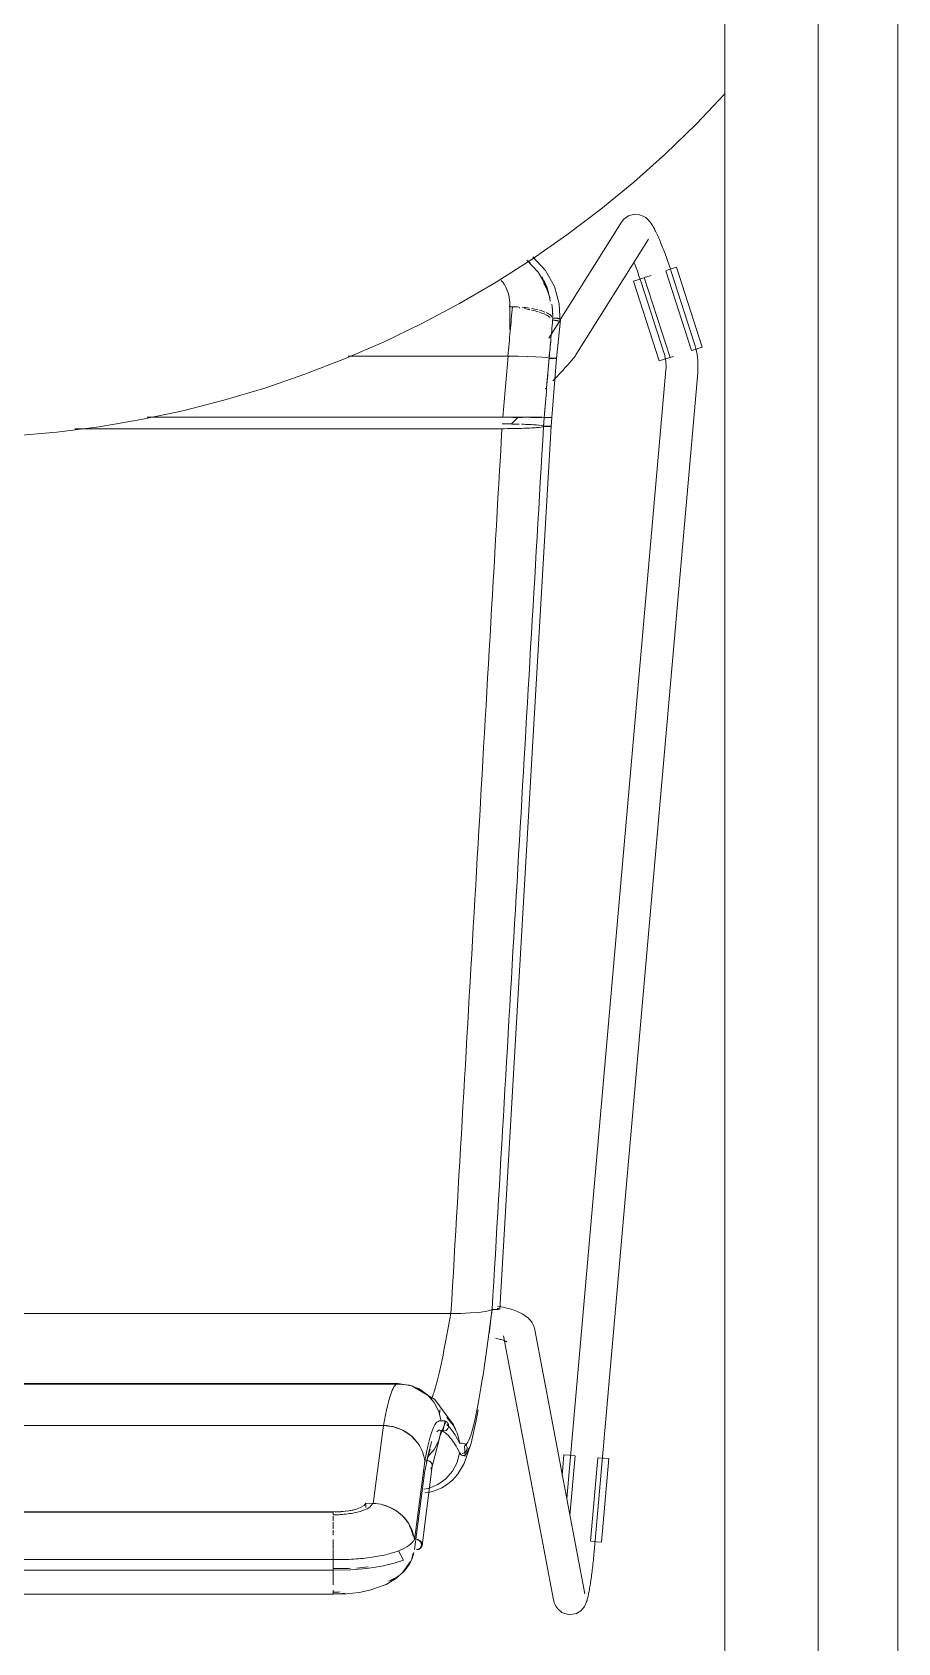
# Model space of a CAD drawing. Header units: millimetres. Extents: x 155927 to 317870, y -36033 to 97293.
# Drawn here: x 227487 to 227813, y 30255 to 30860 of the extents above; entities that cross this region are included whole.
import ezdxf

# ---------------------------------------------------------------- set-up
doc = ezdxf.new("R2010")
doc.units = ezdxf.units.MM
doc.header["$MEASUREMENT"] = 0
doc.layers.add('I-FURN', color=8, linetype='CONTINUOUS', lineweight=9)

msp = doc.modelspace()

# ---------------------------------------------------------------- linework, layer by layer
at = {"layer": 'I-FURN'}
for p, q in [((227747.97, 32425.19), (227747.97, 30025.19)), ((227782.97, 30025.19), (227782.97, 32425.19)), ((227782.97, 30025.19), (227782.97, 32425.19)), ((227812.97, 32425.19), (227812.97, 30025.19)), ((227737.09, 30825.83), (227747.97, 30837.24)), ((227725.6, 30814.7), (227737.09, 30825.83)), ((227713.66, 30804.04), (227725.6, 30814.7)), ((227701.32, 30793.87), (227713.66, 30804.04)), ((227688.57, 30784.19), (227701.32, 30793.87)), ((227709.96, 30790.09), (227709.07, 30788.96)), ((227709.96, 30790.09), (227711.69, 30791.31)), ((227711.69, 30791.31), (227713.92, 30791.9)), ((227713.92, 30791.9), (227715.89, 30791.72)), ((227715.89, 30791.72), (227717.27, 30791.2)), ((227717.27, 30791.2), (227718.19, 30790.64)), ((227718.19, 30790.64), (227718.82, 30790.12)), ((227718.82, 30790.12), (227719.28, 30789.65)), ((227719.28, 30789.65), (227719.65, 30789.23)), ((227719.65, 30789.23), (227719.96, 30788.82)), ((227675.45, 30775.04), (227688.57, 30784.19)), ((227709.07, 30788.96), (227686.03, 30752.2)), ((227719.96, 30788.82), (227720.24, 30788.43)), ((227720.24, 30788.43), (227720.49, 30788.05)), ((227720.49, 30788.05), (227720.74, 30787.65)), ((227720.74, 30787.65), (227720.97, 30787.25)), ((227720.97, 30787.25), (227721.2, 30786.84)), ((227721.2, 30786.84), (227721.43, 30786.42)), ((227721.43, 30786.42), (227721.66, 30785.98)), ((227721.66, 30785.98), (227721.89, 30785.52)), ((227721.89, 30785.52), (227722.12, 30785.05)), ((227722.12, 30785.05), (227722.35, 30784.56)), ((227722.35, 30784.56), (227722.59, 30784.05)), ((227722.59, 30784.05), (227722.83, 30783.52)), ((227722.83, 30783.52), (227723.07, 30782.98)), ((227691.93, 30739.01), (227719.24, 30782.59)), ((227723.07, 30782.98), (227723.31, 30782.41)), ((227723.31, 30782.41), (227723.56, 30781.83)), ((227723.56, 30781.83), (227723.8, 30781.24)), ((227723.8, 30781.24), (227724.05, 30780.63)), ((227724.05, 30780.63), (227724.3, 30780)), ((227724.3, 30780), (227724.55, 30779.36)), ((227724.55, 30779.36), (227724.81, 30778.71)), ((227724.81, 30778.71), (227725.06, 30778.04)), ((227725.06, 30778.04), (227725.32, 30777.37)), ((227725.32, 30777.37), (227725.57, 30776.68)), ((227661.98, 30766.42), (227675.45, 30775.04)), ((227677.75, 30770.2), (227673.49, 30774.66)), ((227680.43, 30770.78), (227675.69, 30775.93)), ((227713.87, 30773.71), (227714.1, 30773.09)), ((227714.1, 30773.09), (227714.34, 30772.45)), ((227714.34, 30772.45), (227714.58, 30771.8)), ((227714.58, 30771.8), (227714.81, 30771.15)), ((227714.81, 30771.15), (227715.05, 30770.48)), ((227725.57, 30776.68), (227725.83, 30775.98)), ((227725.82, 30770.73), (227727.8, 30771.37)), ((227725.83, 30775.98), (227726.08, 30775.27)), ((227726.08, 30775.27), (227726.33, 30774.56)), ((227726.33, 30774.56), (227726.59, 30773.83)), ((227726.59, 30773.83), (227726.84, 30773.11)), ((227726.84, 30773.11), (227727.09, 30772.37)), ((227727.09, 30772.37), (227727.33, 30771.64)), ((227727.33, 30771.64), (227727.58, 30770.9)), ((227727.8, 30771.37), (227729.75, 30772)), ((227729.75, 30772), (227739.44, 30741.99)), ((227648.17, 30758.34), (227661.98, 30766.42)), ((227681.11, 30764.37), (227677.75, 30770.2)), ((227683.82, 30764.77), (227680.43, 30770.78)), ((227713.59, 30766.78), (227715.55, 30767.41)), ((227713.59, 30766.78), (227723.28, 30736.77)), ((227715.05, 30770.48), (227715.28, 30769.81)), ((227715.28, 30769.81), (227715.51, 30769.13)), ((227715.51, 30769.13), (227715.75, 30768.44)), ((227715.55, 30767.41), (227717.52, 30768.05)), ((227715.75, 30768.44), (227715.98, 30767.75)), ((227715.98, 30767.75), (227716.21, 30767.06)), ((227716.21, 30767.06), (227716.31, 30766.73)), ((227716.31, 30766.73), (227725.03, 30739.92)), ((227727.32, 30738.08), (227717.64, 30768.09)), ((227720.21, 30768.92), (227717.73, 30768.12)), ((227725.71, 30770.69), (227735.39, 30740.68)), ((227727.58, 30770.9), (227727.73, 30770.44)), ((227736.44, 30743.62), (227727.73, 30770.44)), ((227685.69, 30758.25), (227683.82, 30764.77)), ((227634.04, 30750.82), (227648.17, 30758.34)), ((227666.98, 30757.12), (227668.03, 30757.12)), ((227667.04, 30748.61), (227667.04, 30758.37)), ((227685.98, 30751.34), (227685.69, 30758.25)), ((227619.63, 30743.87), (227634.04, 30750.82)), ((227685.82, 30751.86), (227681.76, 30745.38)), ((227686.1, 30752.23), (227684.68, 30737.74)), ((227604.95, 30737.51), (227619.63, 30743.87)), ((227737.48, 30741.36), (227735.51, 30740.72)), ((227736.45, 30743.58), (227736.44, 30743.62)), ((227736.78, 30742.49), (227736.45, 30743.58)), ((227737.07, 30741.38), (227736.78, 30742.49)), ((227737.31, 30740.26), (227737.07, 30741.38)), ((227739.44, 30741.99), (227737.48, 30741.36)), ((227590.03, 30731.73), (227604.95, 30737.51)), ((227666.33, 30738.57), (227606.22, 30738.57)), ((227606.22, 30738.57), (227666.33, 30738.57)), ((227670.09, 30738.55), (227666.33, 30738.57)), ((227666.45, 30738.57), (227670.09, 30738.55)), ((227673.63, 30738.47), (227670.09, 30738.55)), ((227670.19, 30738.54), (227673.63, 30738.47)), ((227676.72, 30738.36), (227673.63, 30738.47)), ((227673.69, 30738.47), (227676.73, 30738.36)), ((227679.2, 30738.21), (227676.72, 30738.36)), ((227676.77, 30738.36), (227679.21, 30738.21)), ((227680.94, 30738.03), (227679.2, 30738.21)), ((227679.22, 30738.21), (227680.94, 30738.03)), ((227680.94, 30738.03), (227681.83, 30737.83)), ((227681.83, 30737.83), (227680.94, 30738.03)), ((227682.3, 30737.84), (227681.83, 30737.83)), ((227681.83, 30737.83), (227682.3, 30737.84)), ((227681.84, 30737.65), (227682.32, 30737.64)), ((227682.31, 30737.64), (227681.84, 30737.65)), ((227682.8, 30737.85), (227682.3, 30737.84)), ((227682.3, 30737.84), (227682.79, 30737.85)), ((227682.81, 30737.64), (227682.31, 30737.64)), ((227682.32, 30737.64), (227682.81, 30737.64)), ((227682.79, 30737.85), (227683.29, 30737.84)), ((227683.29, 30737.84), (227682.8, 30737.85)), ((227682.81, 30737.64), (227683.3, 30737.64)), ((227683.3, 30737.64), (227682.81, 30737.64)), ((227684.68, 30737.74), (227682.85, 30715.54)), ((227683.74, 30737.83), (227683.29, 30737.84)), ((227683.29, 30737.84), (227683.74, 30737.83)), ((227683.3, 30737.64), (227683.76, 30737.65)), ((227683.75, 30737.65), (227683.3, 30737.64)), ((227684.13, 30737.81), (227683.74, 30737.83)), ((227683.74, 30737.83), (227684.12, 30737.81)), ((227684.12, 30737.81), (227684.42, 30737.79)), ((227684.42, 30737.79), (227684.13, 30737.81)), ((227684.43, 30737.69), (227684.13, 30737.67)), ((227684.14, 30737.67), (227684.43, 30737.69)), ((227684.61, 30737.77), (227684.42, 30737.79)), ((227684.43, 30737.69), (227684.62, 30737.72)), ((227684.61, 30737.72), (227684.43, 30737.69)), ((227684.61, 30737.77), (227684.68, 30737.74)), ((227684.68, 30737.74), (227684.61, 30737.77)), ((227684.68, 30737.74), (227684.61, 30737.72)), ((227684.62, 30737.72), (227684.68, 30737.74)), ((227688.49, 30734.87), (227688.16, 30734.51)), ((227688.81, 30735.22), (227688.49, 30734.87)), ((227689.11, 30735.56), (227688.81, 30735.22)), ((227689.4, 30735.88), (227689.11, 30735.56)), ((227689.67, 30736.19), (227689.4, 30735.88)), ((227689.93, 30736.48), (227689.67, 30736.19)), ((227690.17, 30736.76), (227689.93, 30736.48)), ((227690.4, 30737.03), (227690.17, 30736.76)), ((227690.61, 30737.28), (227690.4, 30737.03)), ((227690.81, 30737.52), (227690.61, 30737.28)), ((227691, 30737.75), (227690.81, 30737.52)), ((227691.18, 30737.98), (227691, 30737.75)), ((227691.36, 30738.2), (227691.18, 30737.98)), ((227691.53, 30738.43), (227691.36, 30738.2)), ((227691.72, 30738.68), (227691.53, 30738.43)), ((227691.93, 30739.01), (227691.72, 30738.68)), ((227725.23, 30737.4), (227723.28, 30736.77)), ((227725.03, 30739.92), (227725.22, 30739.28)), ((227725.22, 30739.28), (227725.38, 30738.64)), ((227727.21, 30738.04), (227725.23, 30737.4)), ((227725.38, 30738.64), (227725.52, 30737.99)), ((227725.52, 30737.99), (227725.64, 30737.34)), ((227725.64, 30737.34), (227725.73, 30736.68)), ((227725.73, 30736.68), (227725.79, 30736.03)), ((227725.79, 30736.03), (227725.82, 30735.36)), ((227725.82, 30735.36), (227725.83, 30734.7)), ((227728.59, 30738.49), (227727.42, 30738.11)), ((227737.5, 30739.14), (227737.31, 30740.26)), ((227737.65, 30738.01), (227737.5, 30739.14)), ((227737.76, 30736.87), (227737.65, 30738.01)), ((227737.82, 30735.73), (227737.76, 30736.87)), ((227737.83, 30734.59), (227737.82, 30735.73)), ((227574.89, 30726.56), (227590.03, 30731.73)), ((227683.76, 30729.75), (227683.31, 30729.27)), ((227684.21, 30730.23), (227683.76, 30729.75)), ((227684.65, 30730.7), (227684.21, 30730.23)), ((227685.08, 30731.16), (227684.65, 30730.7)), ((227685.51, 30731.62), (227685.08, 30731.16)), ((227685.92, 30732.06), (227685.51, 30731.62)), ((227686.32, 30732.5), (227685.92, 30732.06)), ((227686.71, 30732.92), (227686.32, 30732.5)), ((227687.09, 30733.34), (227686.71, 30732.92)), ((227687.46, 30733.74), (227687.09, 30733.34)), ((227687.82, 30734.13), (227687.46, 30733.74)), ((227688.16, 30734.51), (227687.82, 30734.13)), ((227725.77, 30733.36), (227688.49, 30309.01)), ((227698.78, 30288.99), (227737.72, 30732.31)), ((227725.82, 30734.04), (227725.77, 30733.38)), ((227725.77, 30733.38), (227725.77, 30733.36)), ((227725.83, 30734.7), (227725.82, 30734.04)), ((227737.72, 30732.31), (227737.8, 30733.45)), ((227737.8, 30733.45), (227737.83, 30734.59)), ((227559.56, 30722), (227574.89, 30726.56)), ((227680.95, 30726.79), (227680.47, 30726.28)), ((227528.4, 30714.73), (227544.05, 30718.05)), ((227544.05, 30718.05), (227559.56, 30722)), ((227496.77, 30709.98), (227512.63, 30712.04)), ((227503.55, 30711.29), (227664.12, 30711.29)), ((227664.12, 30711.29), (227503.55, 30711.29)), ((227512.63, 30712.04), (227528.4, 30714.73)), ((227530.65, 30715.61), (227664.39, 30715.61)), ((227664.39, 30715.61), (227530.65, 30715.61)), ((227682.58, 30712.18), (227663.29, 30380.27)), ((227664.12, 30711.29), (227667.91, 30711.32)), ((227667.92, 30713.05), (227664.23, 30713.08)), ((227664.39, 30715.61), (227668.18, 30715.6)), ((227668.18, 30715.6), (227664.39, 30715.61)), ((227667.61, 30712.93), (227670.19, 30715.6)), ((227667.91, 30711.32), (227671.47, 30711.39)), ((227670.57, 30713), (227667.92, 30713.05)), ((227668.18, 30715.6), (227671.74, 30715.6)), ((227671.74, 30715.6), (227668.18, 30715.6)), ((227671.74, 30715.49), (227668.18, 30715.48)), ((227668.18, 30715.48), (227671.74, 30715.49)), ((227674.59, 30712.85), (227671.47, 30712.97)), ((227671.47, 30711.39), (227674.6, 30711.52)), ((227671.74, 30715.6), (227674.87, 30715.59)), ((227674.88, 30715.59), (227671.74, 30715.6)), ((227677.08, 30712.68), (227674.59, 30712.85)), ((227674.6, 30711.52), (227677.11, 30711.68)), ((227677.36, 30715.51), (227674.86, 30715.49)), ((227674.86, 30715.49), (227677.36, 30715.51)), ((227674.88, 30715.59), (227677.38, 30715.58)), ((227677.38, 30715.58), (227674.88, 30715.59)), ((227678.83, 30712.49), (227677.08, 30712.68)), ((227677.11, 30711.68), (227678.85, 30711.87)), ((227679.11, 30715.52), (227677.36, 30715.51)), ((227677.36, 30715.51), (227679.11, 30715.52)), ((227677.38, 30715.58), (227679.12, 30715.56)), ((227679.13, 30715.56), (227677.38, 30715.58)), ((227679.74, 30712.28), (227678.83, 30712.49)), ((227678.85, 30711.87), (227679.74, 30712.08)), ((227679.12, 30715.56), (227680.01, 30715.55)), ((227680.01, 30715.55), (227679.13, 30715.56)), ((227680.21, 30712.29), (227679.74, 30712.28)), ((227679.74, 30712.08), (227680.21, 30712.07)), ((227680.01, 30715.55), (227680.48, 30715.55)), ((227680.49, 30715.55), (227680.01, 30715.55)), ((227680.48, 30715.53), (227680.01, 30715.53)), ((227680.01, 30715.53), (227680.48, 30715.53)), ((227680.7, 30712.29), (227680.21, 30712.29)), ((227680.21, 30712.07), (227680.71, 30712.07)), ((227680.48, 30715.55), (227680.98, 30715.55)), ((227680.97, 30715.53), (227680.48, 30715.53)), ((227680.48, 30715.53), (227680.98, 30715.53)), ((227680.98, 30715.55), (227680.49, 30715.55)), ((227681.19, 30712.29), (227680.7, 30712.29)), ((227680.71, 30712.07), (227681.2, 30712.08)), ((227681.46, 30715.53), (227680.97, 30715.53)), ((227680.98, 30715.55), (227681.47, 30715.55)), ((227681.47, 30715.55), (227680.98, 30715.55)), ((227680.98, 30715.53), (227681.47, 30715.53)), ((227681.64, 30712.28), (227681.19, 30712.29)), ((227681.2, 30712.08), (227681.65, 30712.09)), ((227681.92, 30715.53), (227681.46, 30715.53)), ((227681.47, 30715.55), (227681.92, 30715.55)), ((227681.93, 30715.55), (227681.47, 30715.55)), ((227681.47, 30715.53), (227681.92, 30715.53)), ((227682.03, 30712.26), (227681.64, 30712.28)), ((227681.65, 30712.09), (227682.03, 30712.11)), ((227681.92, 30715.55), (227682.3, 30715.55)), ((227682.3, 30715.54), (227681.92, 30715.53)), ((227681.92, 30715.53), (227682.3, 30715.54)), ((227682.31, 30715.55), (227681.93, 30715.55)), ((227682.32, 30712.24), (227682.03, 30712.26)), ((227682.03, 30712.11), (227682.32, 30712.13)), ((227682.3, 30715.55), (227682.6, 30715.55)), ((227682.59, 30715.54), (227682.3, 30715.54)), ((227682.3, 30715.54), (227682.6, 30715.54)), ((227682.6, 30715.55), (227682.31, 30715.55)), ((227682.51, 30712.21), (227682.32, 30712.24)), ((227682.32, 30712.13), (227682.51, 30712.16)), ((227682.58, 30712.18), (227682.51, 30712.21)), ((227682.51, 30712.16), (227682.58, 30712.18)), ((227682.58, 30712.18), (227682.85, 30715.54)), ((227682.78, 30715.54), (227682.59, 30715.54)), ((227682.6, 30715.55), (227682.78, 30715.54)), ((227682.79, 30715.54), (227682.6, 30715.55)), ((227682.6, 30715.54), (227682.79, 30715.54)), ((227682.78, 30715.54), (227682.85, 30715.54)), ((227682.85, 30715.54), (227682.78, 30715.54)), ((227682.79, 30715.54), (227682.85, 30715.54)), ((227682.85, 30715.54), (227682.79, 30715.54)), ((227480.83, 30708.55), (227496.77, 30709.98)), ((227261.47, 30378.56), (227644.87, 30378.56)), ((227644.87, 30378.56), (227261.47, 30378.56)), ((227644.87, 30378.56), (227648.64, 30378.61)), ((227648.64, 30378.61), (227644.95, 30378.56)), ((227648.64, 30378.61), (227652.18, 30378.77)), ((227652.18, 30378.77), (227648.7, 30378.62)), ((227652.18, 30378.77), (227655.28, 30379.01)), ((227655.28, 30379.01), (227652.22, 30378.77)), ((227655.28, 30379.01), (227657.77, 30379.32)), ((227657.77, 30379.32), (227655.31, 30379.01)), ((227657.77, 30379.32), (227659.52, 30379.68)), ((227659.52, 30379.69), (227657.78, 30379.32)), ((227660.42, 30380.08), (227659.52, 30379.69)), ((227659.52, 30379.68), (227660.42, 30380.08)), ((227660.42, 30380.08), (227660.89, 30380.07)), ((227660.9, 30380.07), (227660.42, 30380.08)), ((227660.89, 30380.07), (227661.39, 30380.06)), ((227661.39, 30380.06), (227660.9, 30380.07)), ((227661.39, 30380.06), (227661.88, 30380.07)), ((227661.89, 30380.07), (227661.39, 30380.06)), ((227661.88, 30380.07), (227662.34, 30380.09)), ((227662.34, 30380.09), (227661.89, 30380.07)), ((227662.34, 30380.09), (227662.72, 30380.13)), ((227662.73, 30380.13), (227662.34, 30380.09)), ((227662.75, 30380.42), (227662.37, 30380.46)), ((227662.38, 30380.46), (227662.76, 30380.42)), ((227663.19, 30381.18), (227662.48, 30381.3)), ((227662.72, 30380.13), (227663.02, 30380.17)), ((227663.03, 30380.17), (227662.73, 30380.13)), ((227663.04, 30380.38), (227662.75, 30380.42)), ((227662.76, 30380.42), (227663.05, 30380.38)), ((227663.88, 30381.06), (227663.19, 30381.18)), ((227663.29, 30380.27), (227663.23, 30380.33)), ((227663.23, 30380.33), (227663.29, 30380.27)), ((227664.56, 30380.92), (227663.88, 30381.06)), ((227665.23, 30380.78), (227664.56, 30380.92)), ((227665.88, 30380.63), (227665.23, 30380.78)), ((227666.53, 30380.46), (227665.88, 30380.63)), ((227667.16, 30380.29), (227666.53, 30380.46)), ((227667.77, 30380.11), (227667.16, 30380.29)), ((227668.38, 30379.91), (227667.77, 30380.11)), ((227668.97, 30379.71), (227668.38, 30379.91)), ((227669.55, 30379.49), (227668.97, 30379.71)), ((227670.12, 30379.25), (227669.55, 30379.49)), ((227670.68, 30379), (227670.12, 30379.25)), ((227671.23, 30378.73), (227670.68, 30379)), ((227671.77, 30378.44), (227671.23, 30378.73)), ((227672.31, 30378.12), (227671.77, 30378.44)), ((227672.84, 30377.76), (227672.31, 30378.12)), ((227673.38, 30377.36), (227672.84, 30377.76)), ((227673.91, 30376.9), (227673.38, 30377.36)), ((227674.43, 30376.38), (227673.91, 30376.9)), ((227674.94, 30375.79), (227674.43, 30376.38)), ((227675.42, 30375.1), (227674.94, 30375.79)), ((227675.86, 30374.31), (227675.42, 30375.1)), ((227676.22, 30373.41), (227675.86, 30374.31)), ((227676.48, 30372.43), (227676.22, 30373.41)), ((227695.3, 30273.14), (227676.48, 30372.43)), ((227662.14, 30369.17), (227661.65, 30369.26)), ((227662.61, 30369.07), (227662.14, 30369.17)), ((227663.06, 30368.96), (227662.61, 30369.07)), ((227663.48, 30368.86), (227663.06, 30368.96)), ((227663.87, 30368.75), (227663.48, 30368.86)), ((227664.24, 30368.64), (227663.87, 30368.75)), ((227664.57, 30368.53), (227664.24, 30368.64)), ((227664.88, 30368.43), (227664.57, 30368.53)), ((227664.69, 30370.19), (227683.51, 30270.9)), ((227665.15, 30368.33), (227664.88, 30368.43)), ((227665.38, 30368.23), (227665.15, 30368.33)), ((227665.57, 30368.14), (227665.38, 30368.23)), ((227665.73, 30368.07), (227665.57, 30368.14)), ((227665.81, 30368.02), (227665.73, 30368.07)), ((227665.89, 30367.98), (227665.81, 30368.02)), ((227665.91, 30367.96), (227665.89, 30367.98)), ((227280.78, 30352.05), (227625.57, 30352.05)), ((227625.57, 30352.05), (227280.78, 30352.05)), ((227625.03, 30352.21), (227320.23, 30352.21)), ((227625.03, 30352.21), (227630.06, 30351.41)), ((227625.57, 30352.05), (227629.35, 30351.58)), ((227629.36, 30351.58), (227625.57, 30352.05)), ((227629.35, 30351.58), (227632.92, 30350.21)), ((227632.93, 30350.22), (227629.36, 30351.58)), ((227630.06, 30351.41), (227633.24, 30350.04)), ((227630.22, 30351.34), (227638.87, 30346.23)), ((227632.92, 30350.21), (227636.06, 30348.04)), ((227636.06, 30348.05), (227632.93, 30350.22)), ((227638.57, 30345.17), (227636.06, 30348.05)), ((227636.06, 30348.04), (227638.57, 30345.17)), ((227638.57, 30345.17), (227640.32, 30341.78)), ((227640.32, 30341.78), (227638.57, 30345.17)), ((227638.87, 30346.23), (227645.85, 30336.69)), ((227641.22, 30338.06), (227640.32, 30341.78)), ((227654.45, 30338.29), (227655.18, 30342.36)), ((227286.82, 30336.46), (227619.53, 30336.46)), ((227619.53, 30336.46), (227286.82, 30336.46)), ((227619.53, 30336.46), (227615.67, 30307.18)), ((227623.3, 30335.98), (227619.53, 30336.46)), ((227626.85, 30334.66), (227623.3, 30335.98)), ((227640.86, 30332.71), (227643.03, 30338.03)), ((227641.69, 30338.23), (227641.22, 30338.06)), ((227641.22, 30338.06), (227641.69, 30338.22)), ((227641.69, 30338.22), (227642.18, 30338.26)), ((227642.18, 30338.26), (227641.69, 30338.23)), ((227641.9, 30334.27), (227642.73, 30338.16)), ((227642.18, 30338.26), (227642.67, 30338.18)), ((227642.68, 30338.18), (227642.18, 30338.26)), ((227642.67, 30338.18), (227643.12, 30337.98)), ((227643.13, 30337.98), (227642.68, 30338.18)), ((227643.12, 30337.98), (227643.51, 30337.66)), ((227643.51, 30337.66), (227643.13, 30337.98)), ((227643.4, 30339.45), (227645.79, 30336.61)), ((227645.8, 30336.61), (227643.4, 30339.45)), ((227643.51, 30337.66), (227643.8, 30337.26)), ((227643.8, 30337.26), (227643.51, 30337.66)), ((227643.8, 30335.36), (227643.51, 30334.96)), ((227643.51, 30334.95), (227643.8, 30335.36)), ((227643.8, 30337.26), (227643.99, 30336.8)), ((227643.99, 30336.8), (227643.8, 30337.26)), ((227643.99, 30335.82), (227643.8, 30335.36)), ((227643.8, 30335.36), (227643.99, 30335.82)), ((227643.99, 30336.8), (227644.05, 30336.31)), ((227644.06, 30336.31), (227643.99, 30336.8)), ((227644.05, 30336.31), (227643.99, 30335.82)), ((227643.99, 30335.82), (227644.06, 30336.31)), ((227645.79, 30336.61), (227647.43, 30333.29)), ((227647.44, 30333.29), (227645.8, 30336.61)), ((227645.85, 30336.69), (227646.74, 30334.94)), ((227652.56, 30329.77), (227654.45, 30338.29)), ((227629.96, 30332.58), (227626.85, 30334.66)), ((227632.45, 30329.84), (227629.96, 30332.58)), ((227637.89, 30321.09), (227640.86, 30332.71)), ((227638.57, 30327.45), (227640.32, 30330.84)), ((227640.32, 30330.84), (227641.22, 30334.56)), ((227641.69, 30334.4), (227641.22, 30334.56)), ((227641.22, 30334.56), (227641.69, 30334.39)), ((227642.18, 30334.36), (227641.69, 30334.4)), ((227641.69, 30334.39), (227642.18, 30334.36)), ((227642.67, 30334.44), (227642.18, 30334.36)), ((227642.18, 30334.36), (227642.68, 30334.44)), ((227643.12, 30334.64), (227642.67, 30334.44)), ((227642.68, 30334.44), (227643.13, 30334.64)), ((227643.51, 30334.96), (227643.12, 30334.64)), ((227643.13, 30334.64), (227643.51, 30334.95)), ((227647.43, 30333.29), (227648.23, 30329.67)), ((227648.23, 30329.67), (227647.44, 30333.29)), ((227648.7, 30329.83), (227648.23, 30329.67)), ((227648.23, 30329.67), (227648.7, 30329.82)), ((227648.7, 30329.82), (227649.2, 30329.85)), ((227649.2, 30329.85), (227648.7, 30329.83)), ((227649.2, 30329.85), (227649.69, 30329.76)), ((227649.69, 30329.76), (227649.2, 30329.85)), ((227649.69, 30329.76), (227650.14, 30329.55)), ((227650.14, 30329.56), (227649.69, 30329.76)), ((227649.88, 30322.15), (227652.56, 30329.77)), ((227650.52, 30329.24), (227650.14, 30329.56)), ((227650.14, 30329.55), (227650.52, 30329.24)), ((227650.52, 30329.24), (227650.81, 30328.84)), ((227650.81, 30328.84), (227650.52, 30329.24)), ((227631.23, 30293.38), (227635.08, 30323.08)), ((227636.31, 30325.04), (227634.93, 30318.75)), ((227636.04, 30323.27), (227635.55, 30323.23)), ((227636.54, 30323.19), (227636.04, 30323.27)), ((227636.06, 30324.57), (227638.57, 30327.45)), ((227637.06, 30327.48), (227636.31, 30325.04)), ((227636.99, 30323), (227636.54, 30323.19)), ((227637.37, 30322.7), (227636.99, 30323)), ((227647.27, 30322.56), (227648.18, 30326.19)), ((227648.65, 30326.02), (227648.18, 30326.19)), ((227648.18, 30326.19), (227648.65, 30326.02)), ((227649.08, 30325.26), (227650.25, 30324.94)), ((227649.64, 30326.06), (227649.14, 30325.98)), ((227649.14, 30325.98), (227649.64, 30326.05)), ((227650.09, 30326.25), (227649.64, 30326.06)), ((227649.64, 30326.05), (227650.09, 30326.25)), ((227650.25, 30324.94), (227650.06, 30328.79)), ((227650.48, 30326.56), (227650.09, 30326.25)), ((227650.09, 30326.25), (227650.48, 30326.56)), ((227650.78, 30326.95), (227650.48, 30326.56)), ((227650.48, 30326.56), (227650.78, 30326.95)), ((227650.97, 30327.41), (227650.78, 30326.95)), ((227650.78, 30326.95), (227650.98, 30327.41)), ((227650.81, 30328.84), (227650.99, 30328.38)), ((227650.99, 30328.38), (227650.81, 30328.84)), ((227651.05, 30327.89), (227650.97, 30327.41)), ((227650.98, 30327.41), (227651.05, 30327.89)), ((227650.99, 30328.38), (227651.05, 30327.89)), ((227651.05, 30327.89), (227650.99, 30328.38)), ((227687.44, 30325.49), (227686.74, 30317.59)), ((227687.44, 30325.49), (227689.48, 30325.31)), ((227689.48, 30325.31), (227691.55, 30325.13)), ((227689.7, 30302.64), (227691.67, 30325.12)), ((227700.12, 30324.37), (227697.36, 30292.96)), ((227700.24, 30324.36), (227702.31, 30324.18)), ((227704.35, 30324), (227701.59, 30292.59)), ((227702.31, 30324.18), (227704.35, 30324)), ((227631.21, 30289.84), (227635.06, 30319.53)), ((227634.05, 30291.4), (227637.91, 30321.17)), ((227637.66, 30322.32), (227637.37, 30322.7)), ((227637.37, 30320.11), (227637.67, 30320.5)), ((227637.85, 30321.87), (227637.66, 30322.32)), ((227637.67, 30320.5), (227637.85, 30320.94)), ((227637.92, 30321.41), (227637.85, 30321.87)), ((227637.85, 30320.94), (227637.92, 30321.41)), ((227643.05, 30316.41), (227645.53, 30319.24)), ((227645.53, 30319.24), (227647.27, 30322.56)), ((227645.64, 30316.07), (227647.38, 30318.03)), ((227647.38, 30318.03), (227649.88, 30322.15)), ((227636.45, 30312.84), (227634.71, 30312.47)), ((227634.71, 30312.47), (227636.45, 30312.84)), ((227635.17, 30311.17), (227636.59, 30311.32)), ((227636.45, 30312.84), (227639.97, 30314.24)), ((227636.59, 30311.32), (227639.1, 30311.98)), ((227639.1, 30311.98), (227641.47, 30313.01)), ((227639.97, 30314.24), (227643.05, 30316.41)), ((227641.47, 30313.01), (227643.67, 30314.39)), ((227643.67, 30314.39), (227645.64, 30316.07)), ((227608.98, 30304.93), (227606.49, 30304.42)), ((227610.96, 30305.6), (227608.98, 30304.93)), ((227612.31, 30306.39), (227610.96, 30305.6)), ((227612.95, 30307.25), (227612.31, 30306.39)), ((227612.95, 30305.58), (227612.95, 30307.25)), ((227615.67, 30307.18), (227612.95, 30307.25)), ((227600.6, 30303.99), (227305.75, 30303.99)), ((227305.75, 30303.93), (227600.6, 30303.93)), ((227603.64, 30304.1), (227600.6, 30303.99)), ((227600.6, 30302.4), (227600.6, 30300.66)), ((227600.6, 30300.08), (227600.6, 30297.61)), ((227606.49, 30304.42), (227603.64, 30304.1)), ((227600.6, 30297.09), (227600.6, 30295.25)), ((227600.6, 30293.62), (227600.6, 30290.07)), ((227631.67, 30293.37), (227631.98, 30295.81)), ((227699.55, 30292.77), (227697.48, 30292.95)), ((227701.59, 30292.59), (227699.55, 30292.77)), ((227600.6, 30286.06), (227600.6, 30289.87)), ((227600.6, 30289.87), (227600.6, 30286.06)), ((227627.03, 30285.81), (227625.27, 30289.35)), ((227698.48, 30285.83), (227698.55, 30286.58)), ((227698.55, 30286.58), (227698.62, 30287.32)), ((227698.62, 30287.32), (227698.69, 30288.08)), ((227698.69, 30288.08), (227698.76, 30288.83)), ((227698.76, 30288.83), (227698.78, 30288.99)), ((227600.6, 30286.09), (227305.75, 30286.09)), ((227305.75, 30282.13), (227600.6, 30282.13)), ((227600.6, 30285.98), (227600.6, 30282.13)), ((227600.6, 30285.75), (227600.6, 30285.98)), ((227600.6, 30285.42), (227600.6, 30285.75)), ((227600.6, 30285), (227600.6, 30285.42)), ((227600.6, 30284.53), (227600.6, 30285)), ((227600.6, 30284.03), (227600.6, 30284.53)), ((227600.6, 30283.54), (227600.6, 30284.03)), ((227600.6, 30283.09), (227600.6, 30283.54)), ((227600.6, 30282.7), (227600.6, 30283.09)), ((227600.6, 30282.39), (227600.6, 30282.7)), ((227600.6, 30282.2), (227600.6, 30282.39)), ((227600.6, 30279.34), (227600.6, 30282.37)), ((227600.6, 30282.37), (227600.6, 30279.36)), ((227600.6, 30282.13), (227607.14, 30282.22)), ((227600.6, 30282.13), (227600.6, 30282.2)), ((227607.14, 30282.22), (227613.26, 30282.71)), ((227613.26, 30282.71), (227618.88, 30283.55)), ((227618.88, 30283.55), (227623.57, 30284.65)), ((227623.57, 30284.65), (227627.03, 30285.81)), ((227624.42, 30279.02), (227626.89, 30281.31)), ((227626.89, 30281.31), (227629.57, 30285.21)), ((227629.57, 30285.21), (227629.67, 30285.4)), ((227697.82, 30280.14), (227697.91, 30280.82)), ((227697.91, 30280.82), (227697.99, 30281.51)), ((227697.99, 30281.51), (227698.08, 30282.21)), ((227698.08, 30282.21), (227698.16, 30282.92)), ((227698.16, 30282.92), (227698.24, 30283.63)), ((227698.24, 30283.63), (227698.32, 30284.36)), ((227698.32, 30284.36), (227698.4, 30285.09)), ((227698.4, 30285.09), (227698.48, 30285.83)), ((227600.6, 30279.19), (227600.6, 30276.61)), ((227600.6, 30274.58), (227600.6, 30273.11)), ((227610.45, 30273.71), (227614.49, 30274.5)), ((227614.49, 30274.5), (227620.53, 30276.62)), ((227620.53, 30276.62), (227624.42, 30279.02)), ((227696.91, 30274.22), (227697, 30274.74)), ((227697, 30274.74), (227697.1, 30275.27)), ((227697.1, 30275.27), (227697.19, 30275.82)), ((227697.19, 30275.82), (227697.28, 30276.39)), ((227697.28, 30276.39), (227697.37, 30276.98)), ((227697.37, 30276.98), (227697.46, 30277.58)), ((227697.46, 30277.58), (227697.56, 30278.2)), ((227697.56, 30278.2), (227697.65, 30278.83)), ((227697.65, 30278.83), (227697.73, 30279.48)), ((227697.73, 30279.48), (227697.82, 30280.14)), ((227305.75, 30273.09), (227600.6, 30273.09)), ((227600.6, 30273.09), (227600.6, 30273.26)), ((227600.6, 30273.09), (227605.63, 30273.2)), ((227605.63, 30273.2), (227610.45, 30273.71)), ((227683.59, 30270.48), (227683.51, 30270.9)), ((227683.73, 30269.97), (227683.59, 30270.48)), ((227683.94, 30269.35), (227683.73, 30269.97)), ((227684.32, 30268.55), (227683.94, 30269.35)), ((227685.07, 30267.47), (227684.32, 30268.55)), ((227694.66, 30267.74), (227695.14, 30268.44)), ((227695.14, 30268.44), (227695.44, 30269)), ((227695.44, 30269), (227695.66, 30269.48)), ((227695.66, 30269.48), (227695.83, 30269.91)), ((227695.83, 30269.91), (227695.97, 30270.31)), ((227695.97, 30270.31), (227696.1, 30270.71)), ((227696.1, 30270.71), (227696.21, 30271.1)), ((227696.21, 30271.1), (227696.32, 30271.51)), ((227696.32, 30271.51), (227696.42, 30271.92)), ((227696.42, 30271.92), (227696.52, 30272.35)), ((227696.52, 30272.35), (227696.62, 30272.79)), ((227696.62, 30272.79), (227696.72, 30273.25)), ((227696.72, 30273.25), (227696.81, 30273.73)), ((227696.81, 30273.73), (227696.91, 30274.22)), ((227686.64, 30266.14), (227685.07, 30267.47)), ((227686.64, 30266.14), (227689.39, 30265.31)), ((227689.39, 30265.31), (227692.15, 30265.79)), ((227692.15, 30265.79), (227693.81, 30266.83)), ((227693.81, 30266.83), (227694.66, 30267.74))]:
    msp.add_line(p, q, dxfattribs=at)
for centre, major_axis, ratio, start_param, end_param in [((227619.4, 30321.39), (-15.78, 0), 0.955139, 3.495799, 4.704147), ((227619.4, 30321.39), (-15.78, 0), 0.955139, 3.254129, 3.495629), ((227635.96, 30321.4), (-1.96, 0), 0.955139, 2.379629, 4.923331), ((227600.6, 30288.84), (0, -15.75), 0.000004, 2.669107, 2.851347), ((227600.6, 30277.37), (12.4, 0), 0.287441, 4.712389, 4.932602)]:
    msp.add_ellipse(centre, major_axis=major_axis, ratio=ratio, start_param=start_param, end_param=end_param, dxfattribs=at)
for points in [[(227673.44, 30774.64), (227673.9, 30774.26), (227674.36, 30773.87), (227674.81, 30773.47)], [(227668.03, 30757.12), (227667.77, 30754.1), (227667.23, 30747.96), (227666.64, 30741.71), (227666.33, 30738.57)], [(227667.03, 30758.64), (227667.05, 30758.14), (227667.03, 30757.63), (227666.98, 30757.12)], [(227668.03, 30757.12), (227668.89, 30757.12), (227669.74, 30757.09), (227670.56, 30757.04)], [(227670.87, 30756.71), (227670.76, 30756.72), (227670.65, 30756.74), (227670.54, 30756.75)], [(227671.75, 30756.96), (227672.65, 30756.88), (227673.53, 30756.78), (227674.38, 30756.66)], [(227674.56, 30756.06), (227673.91, 30756.2), (227673.24, 30756.34), (227672.56, 30756.46)], [(227677.81, 30755.21), (227677.01, 30755.46), (227676.13, 30755.69), (227675.21, 30755.91)], [(227675.23, 30756.52), (227676.08, 30756.38), (227676.88, 30756.21), (227677.62, 30756.03)], [(227680.44, 30754.22), (227679.8, 30754.51), (227679.06, 30754.79), (227678.24, 30755.05)], [(227678.28, 30755.84), (227679.01, 30755.64), (227679.65, 30755.4), (227680.25, 30755.16)], [(227682.26, 30753.14), (227681.85, 30753.47), (227681.33, 30753.79), (227680.68, 30754.1)], [(227682.92, 30758.07), (227683.11, 30756.84), (227683.15, 30755.58), (227683.16, 30754.32)], [(227683.23, 30753.62), (227683.21, 30754.52), (227683.15, 30755.42), (227683.05, 30756.31)], [(227683.27, 30752.79), (227683.03, 30750.35), (227682.55, 30745.4), (227682.07, 30740.36), (227681.83, 30737.83)], [(227685.92, 30751.49), (227685.88, 30751.53), (227685.76, 30751.62), (227685.46, 30751.76), (227685.07, 30751.87), (227684.62, 30751.97), (227684.13, 30752.03), (227683.63, 30752.07), (227683.31, 30752.06), (227683.16, 30752.06)], [(227682.55, 30744.73), (227682.32, 30742.45), (227682.09, 30740.15), (227681.86, 30737.84)], [(227666.45, 30738.57), (227666.11, 30734.75), (227665.76, 30730.93), (227665.42, 30727.1)], [(227680.01, 30715.55), (227680.32, 30719.27), (227680.92, 30726.7), (227681.53, 30734.13), (227681.83, 30737.83)], [(227665.42, 30727.1), (227665.08, 30723.27), (227664.73, 30719.44), (227664.39, 30715.61)], [(227664.12, 30711.29), (227660.93, 30655.76), (227657.73, 30600.23), (227654.54, 30544.8)], [(227660.42, 30380.08), (227663.64, 30435.32), (227670.08, 30545.92), (227676.52, 30656.68), (227679.74, 30712.08)], [(227664.23, 30713.08), (227666.42, 30713.08), (227668.61, 30713.05), (227670.58, 30713)], [(227680.01, 30715.55), (227679.97, 30714.97), (227679.88, 30713.82), (227679.79, 30712.66), (227679.74, 30712.08)], [(227680.01, 30715.53), (227679.96, 30714.99), (227679.87, 30713.91), (227679.78, 30712.82), (227679.74, 30712.28)], [(227679.74, 30712.28), (227680.33, 30712.3), (227681.84, 30712.3), (227682.58, 30712.22), (227682.58, 30712.18)], [(227654.54, 30544.8), (227651.34, 30489.34), (227648.15, 30433.92), (227644.95, 30378.56)], [(227660.41, 30380.07), (227660.01, 30376.95), (227659.62, 30373.79), (227659.22, 30370.67)], [(227625.57, 30352.05), (227625.39, 30352.15), (227625.21, 30352.2), (227625.03, 30352.21)], [(227640.82, 30342.53), (227640.77, 30342.06), (227640.71, 30341.59), (227640.66, 30341.13)], [(227641.22, 30338.06), (227640.19, 30338.61), (227638.15, 30336.64), (227636.1, 30328.58), (227635.08, 30323.08)], [(227637.68, 30330.4), (227637.02, 30328.51), (227636.36, 30325.7), (227635.7, 30322.66)], [(227641.22, 30334.56), (227640.67, 30334.85), (227640.13, 30334.71), (227639.58, 30334.14)], [(227615.42, 30307.17), (227615.29, 30306.61), (227614.35, 30305.51), (227611.03, 30304.11), (227606.23, 30303.15), (227602.49, 30302.89), (227600.6, 30302.86)], [(227601.44, 30303.94), (227604.22, 30303.99), (227606.76, 30304.35), (227608.98, 30304.88)], [(227631.23, 30293.38), (227631.08, 30294.62), (227630.5, 30297), (227628.74, 30300.34), (227626.21, 30303.17), (227623.06, 30305.36), (227619.46, 30306.78), (227616.96, 30307.14), (227615.67, 30307.18)], [(227629.25, 30298.89), (227629.94, 30297.63), (227630.35, 30296.27), (227630.69, 30294.88)], [(227631.03, 30293.39), (227630.68, 30292.66), (227629.37, 30291.25), (227626.9, 30289.99), (227625.44, 30289.42)], [(227630.76, 30288.5), (227630.61, 30287.82), (227630.4, 30287.15), (227630.15, 30286.49)], [(227607.2, 30282.76), (227605.02, 30282.65), (227602.82, 30282.62), (227600.6, 30282.66)], [(227613.75, 30283.34), (227612.34, 30283.16), (227610.89, 30282.99), (227609.41, 30282.88)], [(227605.2, 30273.37), (227603.73, 30273.24), (227602.18, 30273.17), (227600.6, 30273.18)]]:
    msp.add_open_spline(points, degree=3, dxfattribs=at)
for points, knots in [([(227663.87, 30767.02), (227664.64, 30766.11), (227666.57, 30763.11), (227667.2, 30759.51), (227666.98, 30757.12)], [0.5, 0.5, 0.5, 0.5, 0.6666667, 1, 1, 1, 1]), ([(227679.06, 30768.25), (227679.63, 30767.36), (227681.29, 30764.54), (227681.91, 30761.43), (227682.19, 30759.29)], [0.591443, 0.591443, 0.591443, 0.591443, 0.6666667, 0.8236682, 0.8236682, 0.8236682, 0.8236682]), ([(227682.19, 30760.4), (227681.8, 30761.74), (227681.07, 30763.7), (227680.06, 30765.53), (227679.71, 30766.1)], [0.2297626, 0.2297626, 0.2297626, 0.2297626, 0.3333333, 0.3824546, 0.3824546, 0.3824546, 0.3824546]), ([(227680.75, 30754.94), (227681.43, 30754.62), (227682.56, 30753.93), (227683.12, 30753.18), (227683.27, 30752.79)], [0.6690305, 0.6690305, 0.6690305, 0.6690305, 0.8333333, 1, 1, 1, 1]), ([(227683.27, 30752.79), (227683.41, 30752.81), (227683.69, 30752.84), (227684.12, 30752.86), (227684.49, 30752.85), (227684.78, 30752.82), (227685.05, 30752.79), (227685.3, 30752.74), (227685.53, 30752.68), (227685.72, 30752.61), (227685.92, 30752.51), (227686.02, 30752.43), (227686.05, 30752.38)], [0, 0, 0, 0, 0.0555556, 0.1111111, 0.1666667, 0.1944444, 0.2222222, 0.2777778, 0.3055556, 0.3333333, 0.3888889, 0.4444444, 0.4444444, 0.4444444, 0.4444444]), ([(227680.01, 30715.53), (227680.31, 30719.23), (227680.76, 30724.56), (227681.2, 30729.89), (227681.33, 30731.54)], [0, 0, 0, 0, 0.5, 0.7233886, 0.7233886, 0.7233886, 0.7233886]), ([(227679.74, 30712.08), (227679.47, 30711.94), (227678.08, 30711.73), (227674.72, 30711.51), (227671.55, 30711.39), (227667.95, 30711.31), (227665.4, 30711.29), (227664.12, 30711.29)], [-1, -1, -1, -1, -0.666667, -0.5, -0.333333, -0.166667, 0, 0, 0, 0]), ([(227671.47, 30712.97), (227672.6, 30712.94), (227674.7, 30712.85), (227678.05, 30712.63), (227679.45, 30712.43), (227679.74, 30712.28)], [-0.6666667, -0.6666667, -0.6666667, -0.6666667, -0.5, -0.3333333, 0, 0, 0, 0]), ([(227682.58, 30712.18), (227682.58, 30712.16), (227682.44, 30712.14), (227682.05, 30712.11), (227681.67, 30712.09), (227681.21, 30712.08), (227680.71, 30712.07), (227680.21, 30712.07), (227679.89, 30712.08), (227679.74, 30712.08)], [-0.498493, -0.498493, -0.498493, -0.498493, -0.375, -0.3125, -0.25, -0.1875, -0.125, -0.0625, 0, 0, 0, 0]), ([(227644.87, 30378.56), (227643.9, 30373.17), (227641.95, 30362.39), (227639.52, 30351.67), (227638.06, 30347.43), (227637.57, 30346.28)], [0, 0, 0, 0, 0.25, 0.5, 0.625, 0.625, 0.625, 0.625]), ([(227660.42, 30380.08), (227659.41, 30372.53), (227657.37, 30357.32), (227654.32, 30338.88), (227651.88, 30330.58), (227650.46, 30328.99), (227650.06, 30328.79)], [0, 0, 0, 0, 0.25, 0.5, 0.75, 0.8499411, 0.8499411, 0.8499411, 0.8499411]), ([(227625.03, 30352.21), (227624.2, 30352.21), (227622.37, 30349.82), (227620.54, 30342.18), (227619.53, 30336.46)], [0.0892847, 0.0892847, 0.0892847, 0.0892847, 0.5, 1, 1, 1, 1]), ([(227648.23, 30329.67), (227647.06, 30332.08), (227645.43, 30334.74), (227643.8, 30336.41), (227643.35, 30336.8)], [0, 0, 0, 0, 0.5, 0.6963068, 0.6963068, 0.6963068, 0.6963068]), ([(227648.18, 30326.19), (227647.02, 30328.59), (227644.92, 30332.02), (227642.83, 30333.8), (227641.9, 30334.27)], [0, 0, 0, 0, 0.5, 0.9025383, 0.9025383, 0.9025383, 0.9025383]), ([(227651.95, 30328.4), (227651.71, 30327.77), (227650.46, 30324.86), (227649.2, 30324.63), (227648.18, 30326.19)], [0.6929173, 0.6929173, 0.6929173, 0.6929173, 0.75, 1, 1, 1, 1]), ([(227619.2, 30306.63), (227620.44, 30306.3), (227623.96, 30304.87), (227627.26, 30302.41), (227628.4, 30300.26)], [-0.8333333, -0.8333333, -0.8333333, -0.8333333, -0.6666667, -0.3333333, -0.3333333, -0.3333333, -0.3333333]), ([(227632.48, 30293.47), (227632.6, 30293.43), (227632.83, 30293.33), (227633.25, 30293.05), (227633.7, 30292.51), (227633.95, 30291.64), (227633.72, 30290.85), (227633.33, 30290.34), (227632.95, 30290.05), (227632.49, 30289.86), (227632.16, 30289.82), (227631.99, 30289.81)], [-0.8125, -0.8125, -0.8125, -0.8125, -0.765625, -0.71875, -0.625, -0.5, -0.375, -0.3125, -0.25, -0.1875, -0.125, -0.125, -0.125, -0.125]), ([(227632.09, 30289.8), (227632.23, 30289.79), (227632.45, 30289.81), (227632.74, 30289.88), (227633.01, 30289.97), (227633.33, 30290.16), (227633.65, 30290.45), (227633.88, 30290.8), (227634.02, 30291.15), (227634.06, 30291.46), (227634.07, 30291.74), (227634.03, 30292), (227633.96, 30292.25), (227633.85, 30292.51), (227633.66, 30292.81), (227633.33, 30293.14), (227632.94, 30293.38), (227632.58, 30293.49), (227632.32, 30293.54), (227632.16, 30293.56), (227632.09, 30293.56)], [0.1111111, 0.1111111, 0.1111111, 0.1111111, 0.1666667, 0.1944444, 0.2222222, 0.2777778, 0.3333333, 0.3888889, 0.4444444, 0.4791667, 0.5138889, 0.5486111, 0.5833333, 0.6180556, 0.6527778, 0.7222222, 0.7916667, 0.8263889, 0.8611111, 0.8888889, 0.8888889, 0.8888889, 0.8888889]), ([(227625.27, 30289.35), (227623.85, 30288.81), (227620.52, 30287.81), (227614.45, 30286.72), (227607.6, 30286.09), (227602.95, 30286.01), (227600.6, 30286.06)], [0.3397465, 0.3397465, 0.3397465, 0.3397465, 0.5, 0.6666667, 0.8333333, 0.9999948, 0.9999948, 0.9999948, 0.9999948]), ([(227626.1, 30280.58), (227627.05, 30281.37), (227628.72, 30283.19), (227630.32, 30286), (227630.79, 30287.92), (227630.95, 30288.65)], [0.5, 0.5, 0.5, 0.5, 0.6666667, 0.8333333, 0.9365189, 0.9365189, 0.9365189, 0.9365189]), ([(227621.47, 30277.93), (227621.98, 30278.12), (227623.33, 30278.68), (227624.59, 30279.42), (227625.31, 30279.95)], [0.260519, 0.260519, 0.260519, 0.260519, 0.3333333, 0.4544474, 0.4544474, 0.4544474, 0.4544474])]:
    msp.add_open_spline(points, degree=3, knots=knots, dxfattribs=at)

doc.saveas('drawing.dxf')
